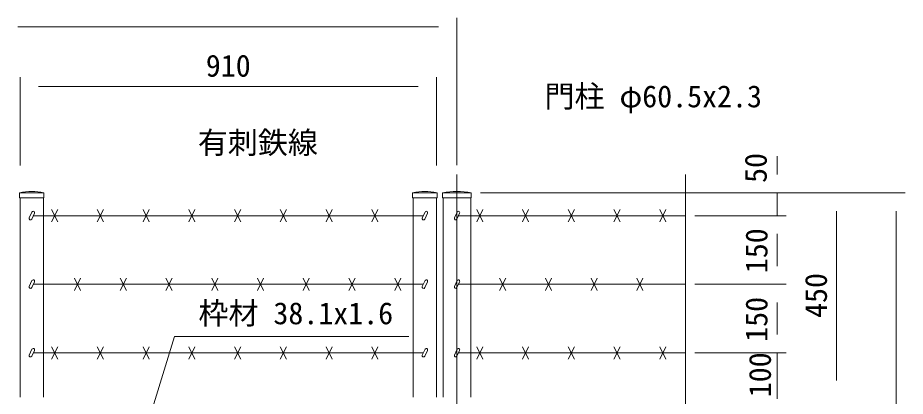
# Model space of a CAD drawing. Units: millimetres, scale not verified. Extents: x -4200 to 4200, y -2970 to 2970.
# Drawn here: x -2504 to -564, y 617 to 1444 of the extents above; entities that cross this region are included whole.
import ezdxf
from ezdxf.enums import TextEntityAlignment as Align

# ---------------------------------------------------------------- set-up
doc = ezdxf.new("R2010")
doc.units = ezdxf.units.MM
doc.header["$LTSCALE"] = 20
doc.linetypes.add('USER1', pattern=[50.8, 31.75, -6.35, 6.35, -6.35])
for name, color, linetype, lineweight in [('0-2_D-BMK', 2, 'USER1', 13), ('0-3_D-STR1', 1, 'Continuous', 18), ('0-6_D-STR3', 3, 'Continuous', 13), ('0-7_D-STR-DIM', 7, 'Continuous', 9), ('0-9_D-STR-TXT', 7, 'Continuous', 9)]:
    doc.layers.add(name, color=color, linetype=linetype, lineweight=lineweight)
doc.styles.add('ＭＳ ゴシック', font='')
doc.styles.get('ＭＳ ゴシック').set_extended_font_data('MS Gothic')

msp = doc.modelspace()

# ---------------------------------------------------------------- linework, layer by layer
at = {"layer": '0-2_D-BMK'}
msp.add_line((-1544.32, 1101.52), (-1544.32, -868.63), dxfattribs=at)
at = {"layer": '0-3_D-STR1'}
for p, q in [((-2447.07, 1061.37), (-2500.27, 1061.37)), ((-2500.27, 1050.37), (-2500.27, 1061.37)), ((-2447.07, 1050.37), (-2500.27, 1050.37)), ((-2499.07, 1050.37), (-2499.07, 614.37)), ((-2448.27, 1050.37), (-2448.27, 614.37)), ((-2447.07, 1050.37), (-2447.07, 1061.37)), ((-1641.07, 1061.37), (-1587.87, 1061.37)), ((-1641.07, 1050.37), (-1641.07, 1061.37)), ((-1641.07, 1050.37), (-1587.87, 1050.37)), ((-1639.87, 1050.37), (-1639.87, 614.37)), ((-1589.07, 1050.37), (-1589.07, 614.37)), ((-1587.87, 1050.37), (-1587.87, 1061.37)), ((-1512.87, 1061.37), (-1575.77, 1061.37)), ((-1575.77, 1061.37), (-1575.77, 1050.37)), ((-1512.87, 1050.37), (-1575.77, 1050.37)), ((-1574.57, 1050.37), (-1574.57, 614.37)), ((-1514.07, 1050.37), (-1514.07, 614.37)), ((-1512.87, 1050.37), (-1512.87, 1061.37))]:
    msp.add_line(p, q, dxfattribs=at)
for centre, radius, start, end in [((-2473.67, 944.94), 119.43, 77.13052, 102.86948), ((-1614.47, 944.94), 119.43, 77.13052, 102.86948), ((-1544.32, 898.02), 166.35, 79.10214, 100.89786)]:
    msp.add_arc(centre, radius, start, end, dxfattribs=at)
at = {"layer": '0-6_D-STR3'}
for p, q in [((-2473.24, 1019.4), (-2479.19, 1006.64)), ((-2467.8, 1016.86), (-2473.75, 1004.1)), ((-1617.78, 1011.37), (-2470.36, 1011.37)), ((-2430.38, 1024.78), (-2416.96, 997.95)), ((-2430.38, 997.95), (-2416.96, 1024.78)), ((-2330.38, 1024.78), (-2316.96, 997.95)), ((-2330.38, 997.95), (-2316.96, 1024.78)), ((-2230.38, 1024.78), (-2216.96, 997.95)), ((-2230.38, 997.95), (-2216.96, 1024.78)), ((-2130.38, 1024.78), (-2116.96, 997.95)), ((-2130.38, 997.95), (-2116.96, 1024.78)), ((-2030.38, 1024.78), (-2016.96, 997.95)), ((-2030.38, 997.95), (-2016.96, 1024.78)), ((-1930.38, 1024.78), (-1916.96, 997.95)), ((-1930.38, 997.95), (-1916.96, 1024.78)), ((-1830.38, 1024.78), (-1816.96, 997.95)), ((-1830.38, 997.95), (-1816.96, 1024.78)), ((-1730.38, 1024.78), (-1716.96, 997.95)), ((-1730.38, 997.95), (-1716.96, 1024.78)), ((-1614.04, 1019.4), (-1619.99, 1006.64)), ((-1608.6, 1016.86), (-1614.55, 1004.1)), ((-1543.89, 1019.4), (-1549.84, 1006.64)), ((-1538.45, 1016.86), (-1544.4, 1004.1)), ((-1044.32, 1011.37), (-1541.01, 1011.37)), ((-1501.03, 1024.78), (-1487.61, 997.95)), ((-1501.03, 997.95), (-1487.61, 1024.78)), ((-1401.03, 1024.78), (-1387.61, 997.95)), ((-1401.03, 997.95), (-1387.61, 1024.78)), ((-1301.03, 1024.78), (-1287.61, 997.95)), ((-1301.03, 997.95), (-1287.61, 1024.78)), ((-1201.03, 1024.78), (-1187.61, 997.95)), ((-1201.03, 997.95), (-1187.61, 1024.78)), ((-1101.03, 1024.78), (-1087.61, 997.95)), ((-1101.03, 997.95), (-1087.61, 1024.78)), ((-2380.38, 874.78), (-2366.96, 847.95)), ((-2380.38, 847.95), (-2366.96, 874.78)), ((-2280.38, 874.78), (-2266.96, 847.95)), ((-2280.38, 847.95), (-2266.96, 874.78)), ((-2180.38, 874.78), (-2166.96, 847.95)), ((-2180.38, 847.95), (-2166.96, 874.78)), ((-2080.38, 874.78), (-2066.96, 847.95)), ((-2080.38, 847.95), (-2066.96, 874.78)), ((-1980.38, 874.78), (-1966.96, 847.95)), ((-1980.38, 847.95), (-1966.96, 874.78)), ((-1880.38, 874.78), (-1866.96, 847.95)), ((-1880.38, 847.95), (-1866.96, 874.78)), ((-1780.38, 874.78), (-1766.96, 847.95)), ((-1780.38, 847.95), (-1766.96, 874.78)), ((-1680.38, 874.78), (-1666.96, 847.95)), ((-1680.38, 847.95), (-1666.96, 874.78)), ((-1451.03, 874.78), (-1437.61, 847.95)), ((-1451.03, 847.95), (-1437.61, 874.78)), ((-1351.03, 874.78), (-1337.61, 847.95)), ((-1351.03, 847.95), (-1337.61, 874.78)), ((-1251.03, 874.78), (-1237.61, 847.95)), ((-1251.03, 847.95), (-1237.61, 874.78)), ((-1151.03, 874.78), (-1137.61, 847.95)), ((-1151.03, 847.95), (-1137.61, 874.78)), ((-2473.24, 869.4), (-2479.19, 856.64)), ((-2467.8, 866.86), (-2473.75, 854.1)), ((-1617.78, 861.37), (-2470.36, 861.37)), ((-1614.04, 869.4), (-1619.99, 856.64)), ((-1608.6, 866.86), (-1614.55, 854.1)), ((-1543.89, 869.4), (-1549.84, 856.64)), ((-1538.45, 866.86), (-1544.4, 854.1)), ((-1044.32, 861.37), (-1541.01, 861.37)), ((-2473.24, 719.4), (-2479.19, 706.64)), ((-2430.38, 724.78), (-2416.96, 697.95)), ((-2430.38, 697.95), (-2416.96, 724.78)), ((-2330.38, 724.78), (-2316.96, 697.95)), ((-2330.38, 697.95), (-2316.96, 724.78)), ((-2230.38, 724.78), (-2216.96, 697.95)), ((-2230.38, 697.95), (-2216.96, 724.78)), ((-2130.38, 724.78), (-2116.96, 697.95)), ((-2130.38, 697.95), (-2116.96, 724.78)), ((-2030.38, 724.78), (-2016.96, 697.95)), ((-2030.38, 697.95), (-2016.96, 724.78)), ((-1930.38, 724.78), (-1916.96, 697.95)), ((-1930.38, 697.95), (-1916.96, 724.78)), ((-1830.38, 724.78), (-1816.96, 697.95)), ((-1830.38, 697.95), (-1816.96, 724.78)), ((-1730.38, 724.78), (-1716.96, 697.95)), ((-1730.38, 697.95), (-1716.96, 724.78)), ((-1614.04, 719.4), (-1619.99, 706.64)), ((-1543.89, 719.4), (-1549.84, 706.64)), ((-1501.03, 724.78), (-1487.61, 697.95)), ((-1501.03, 697.95), (-1487.61, 724.78)), ((-1401.03, 724.78), (-1387.61, 697.95)), ((-1401.03, 697.95), (-1387.61, 724.78)), ((-1301.03, 724.78), (-1287.61, 697.95)), ((-1301.03, 697.95), (-1287.61, 724.78)), ((-1201.03, 724.78), (-1187.61, 697.95)), ((-1201.03, 697.95), (-1187.61, 724.78)), ((-1101.03, 724.78), (-1087.61, 697.95)), ((-1101.03, 697.95), (-1087.61, 724.78)), ((-2467.8, 716.86), (-2473.75, 704.1)), ((-1617.78, 711.37), (-2470.36, 711.37)), ((-1608.6, 716.86), (-1614.55, 704.1)), ((-1538.45, 716.86), (-1544.4, 704.1)), ((-1044.32, 711.37), (-1541.01, 711.37))]:
    msp.add_line(p, q, dxfattribs=at)
for centre, start, end in [((-2470.52, 1018.13), 334.99524, 154.99707), ((-1611.32, 1018.13), 334.99524, 154.99707), ((-1541.17, 1018.13), 334.99524, 154.99707), ((-2476.47, 1005.37), 154.99707, 334.99524), ((-1617.27, 1005.37), 154.99707, 334.99524), ((-1547.12, 1005.37), 154.99707, 334.99524), ((-2476.47, 855.37), 154.99707, 334.99524), ((-2470.52, 868.13), 334.99524, 154.99707), ((-1617.27, 855.37), 154.99707, 334.99524), ((-1611.32, 868.13), 334.99524, 154.99707), ((-1547.12, 855.37), 154.99707, 334.99524), ((-1541.17, 868.13), 334.99524, 154.99707), ((-2470.52, 718.13), 334.99524, 154.99707), ((-1611.32, 718.13), 334.99524, 154.99707), ((-1541.17, 718.13), 334.99524, 154.99707), ((-2476.47, 705.37), 154.99707, 334.99524), ((-1617.27, 705.37), 154.99707, 334.99524), ((-1547.12, 705.37), 154.99707, 334.99524)]:
    msp.add_arc(centre, 3, start, end, dxfattribs=at)
at = {"layer": '0-7_D-STR-DIM'}
for p, q in [((-1544.32, 1121.52), (-1544.32, 1444.03)), ((-2504.32, 1424.03), (-1584.32, 1424.03)), ((-2499.07, 1120.81), (-2499.07, 1314.03)), ((-1589.07, 1120.81), (-1589.07, 1314.03)), ((-2459.07, 1294.03), (-1629.07, 1294.03)), ((-844.32, 1101.37), (-844.32, 1141.37)), ((-1044.32, 1101.52), (-1044.32, 15.59)), ((-1492.87, 1061.37), (-824.32, 1061.37)), ((-1492.87, 1061.37), (-694.32, 1061.37)), ((-1472.87, 1061.37), (-564.32, 1061.37)), ((-844.32, 1011.37), (-844.32, 1061.37)), ((-1024.32, 1011.37), (-824.32, 1011.37)), ((-1024.32, 1011.37), (-824.32, 1011.37)), ((-714.32, 651.37), (-714.32, 1021.37)), ((-584.32, 1021.37), (-584.32, -798.63)), ((-844.32, 901.37), (-844.32, 971.37)), ((-844.32, 971.37), (-844.32, 931.37)), ((-1024.32, 861.37), (-824.32, 861.37)), ((-1024.32, 861.37), (-824.32, 861.37)), ((-844.32, 751.37), (-844.32, 821.37)), ((-844.32, 751.37), (-844.32, 791.37)), ((-1024.32, 711.37), (-824.32, 711.37)), ((-1004.32, 711.37), (-824.32, 711.37)), ((-844.32, 611.37), (-844.32, 711.37))]:
    msp.add_line(p, q, dxfattribs=at)
at = {"layer": '0-9_D-STR-TXT'}
msp.add_lwpolyline([(-1649.26, 747.04), (-2161.32, 747.04), (-2206.68, 600.08)], dxfattribs=at)

# ---------------------------------------------------------------- texts
at = {"layer": '0-7_D-STR-DIM', "style": 'ＭＳ ゴシック'}
msp.add_text('910', height=48.09, dxfattribs=at).set_placement((-2093.2, 1300.78), align=Align.BOTTOM_LEFT)
for s, p in [('50', (-852.63, 1083.01)), ('150', (-851.07, 885.72)), ('450', (-721.07, 787.87)), ('150', (-851.07, 735.72)), ('100', (-843.56, 614.53))]:
    msp.add_text(s, height=48.09, rotation=90, dxfattribs=at).set_placement(p, align=Align.BOTTOM_LEFT)
at = {"layer": '0-9_D-STR-TXT', "style": 'ＭＳ ゴシック'}
for s, p in [('門柱 φ60.5x2.3', (-1352.89, 1233.79)), ('有刺鉄線', (-2110.67, 1132.65)), ('枠材 38.1x1.6', (-2109.38, 759.63))]:
    msp.add_text(s, height=48.09, dxfattribs=at).set_placement(p, align=Align.BOTTOM_LEFT)

doc.saveas('drawing.dxf')
